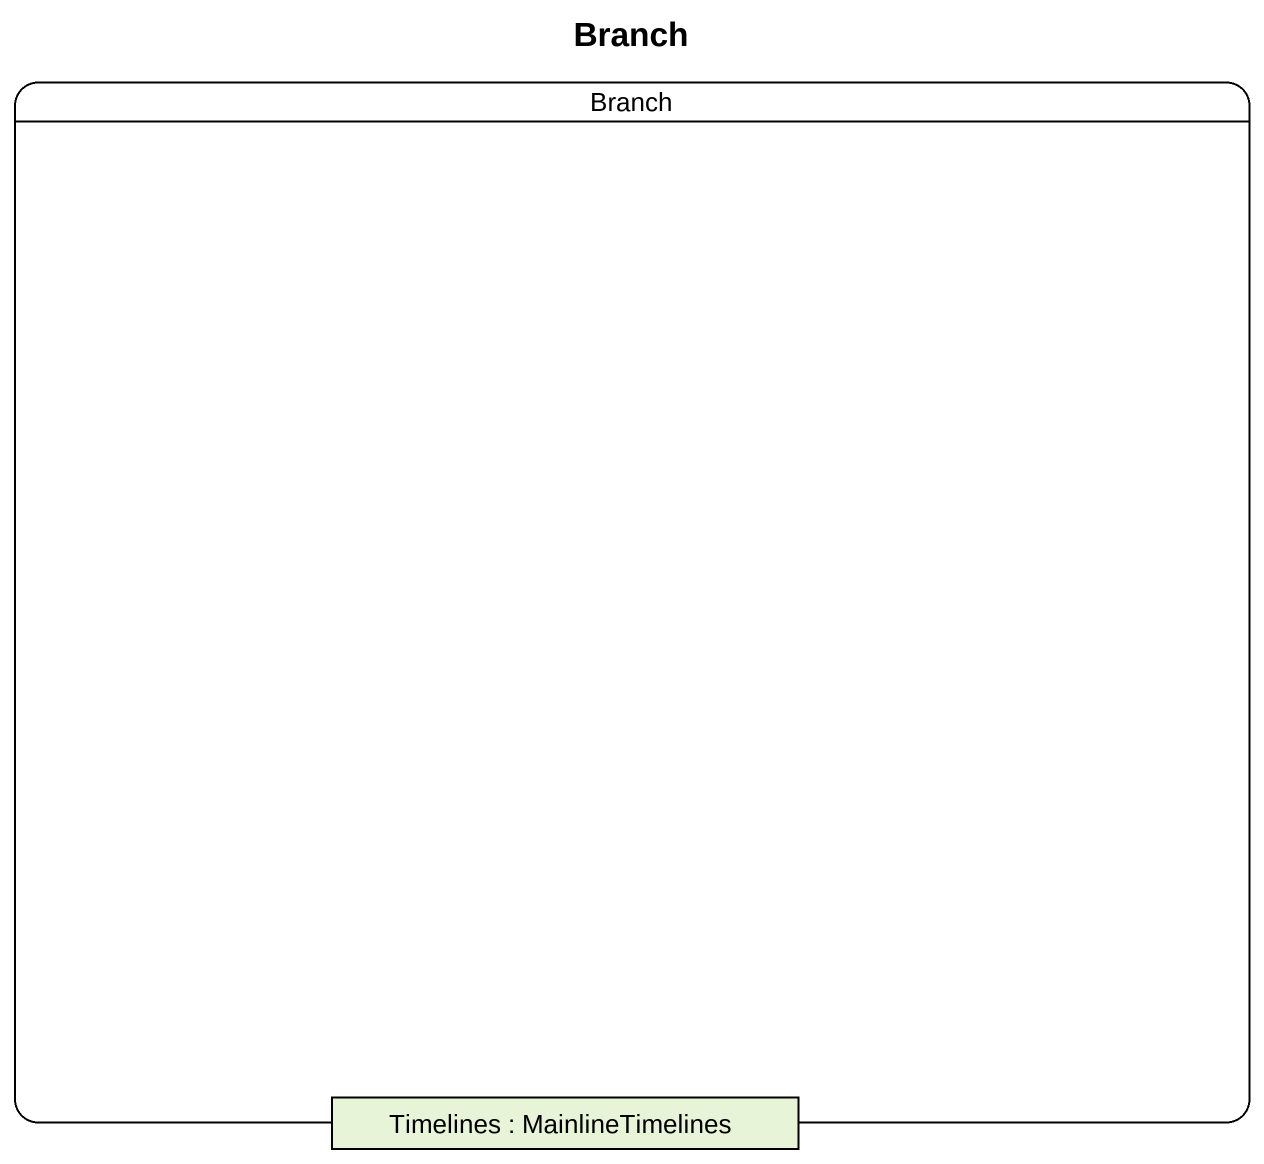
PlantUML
@startuml
title Branch
hide empty description
state Branch {
  state "Timelines : MainlineTimelines" as Timelines <<object>>
}
@enduml
